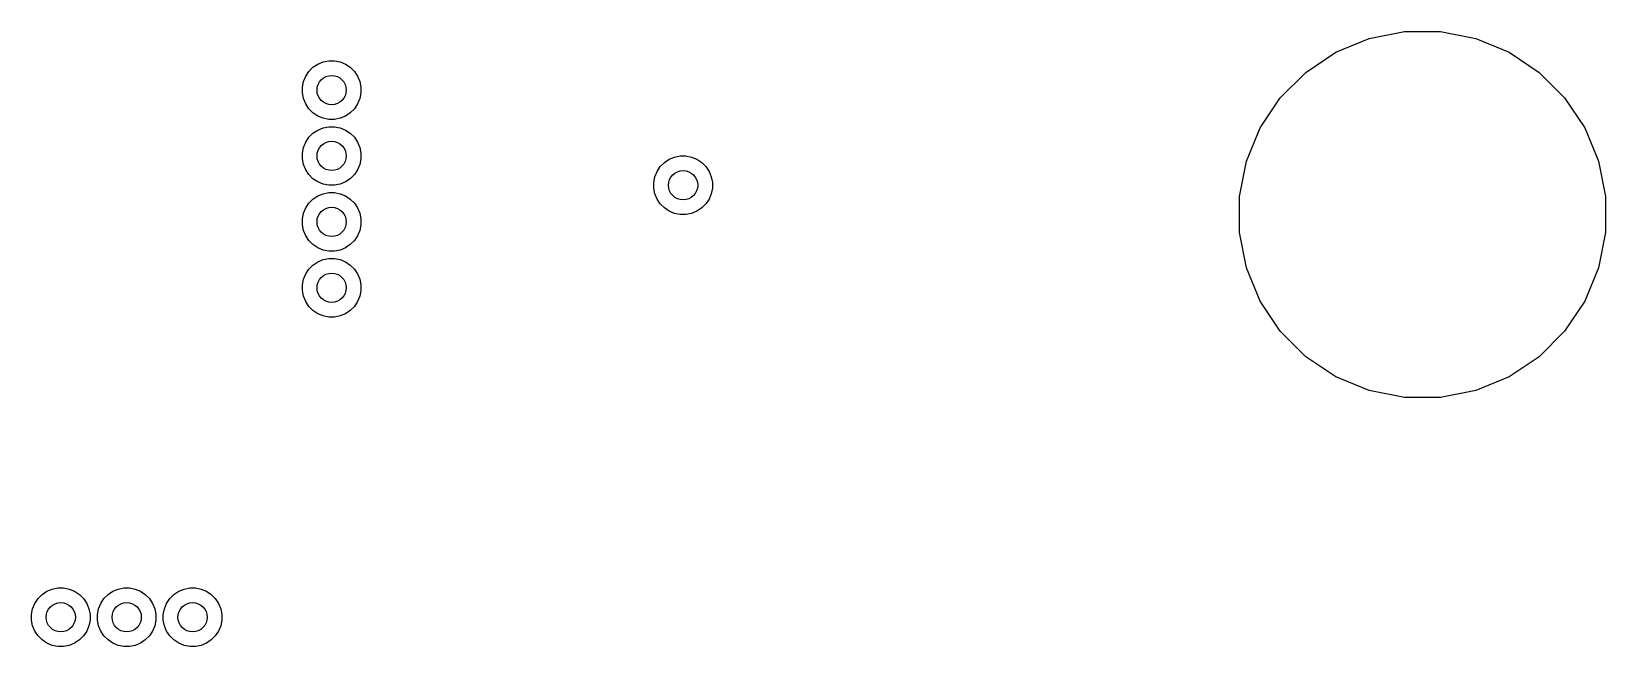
# Model space of a CAD drawing. Extents: x 1.98 to 5.89, y -3.93 to -1.98.
# Drawn here: x 5.047 to 5.894, y -2.311 to -1.98 of the extents above; entities that cross this region are included whole.
import ezdxf

# ---------------------------------------------------------------- set-up
doc = ezdxf.new("R2010")
doc.units = 0
doc.header["$MEASUREMENT"] = 0
doc.layers.add('BLACK', color=7, linetype='CONTINUOUS')

msp = doc.modelspace()

# ---------------------------------------------------------------- linework, layer by layer
at = {"layer": 'BLACK', "linetype": 'CONTINUOUS'}
for p, q in [((5.76657, -1.9841), (5.78558, -1.98031)), ((5.78558, -1.98031), (5.80497, -1.98031)), ((5.80497, -1.98031), (5.82399, -1.9841)), ((5.74865, -1.99152), (5.76657, -1.9841)), ((5.82399, -1.9841), (5.8419, -1.99152)), ((5.2012, -1.99786), (5.20407, -1.99667)), ((5.20407, -1.99667), (5.20711, -1.99606)), ((5.20711, -1.99606), (5.21021, -1.99606)), ((5.21021, -1.99606), (5.21325, -1.99667)), ((5.21325, -1.99667), (5.21612, -1.99786)), ((5.73253, -2.00229), (5.74865, -1.99152)), ((5.8419, -1.99152), (5.85802, -2.00229)), ((5.19352, -2.00722), (5.19471, -2.00435)), ((5.19471, -2.00435), (5.19643, -2.00177)), ((5.19643, -2.00177), (5.19862, -1.99958)), ((5.19862, -1.99958), (5.2012, -1.99786)), ((5.21612, -1.99786), (5.2187, -1.99958)), ((5.2187, -1.99958), (5.22089, -2.00177)), ((5.22089, -2.00177), (5.22262, -2.00435)), ((5.22262, -2.00435), (5.2238, -2.00722)), ((5.71882, -2.016), (5.73253, -2.00229)), ((5.85802, -2.00229), (5.87173, -2.016)), ((5.19291, -2.01026), (5.19352, -2.00722)), ((5.19291, -2.01336), (5.19291, -2.01026)), ((5.19352, -2.0164), (5.19291, -2.01336)), ((5.2238, -2.00722), (5.22441, -2.01026)), ((5.22441, -2.01336), (5.2238, -2.0164)), ((5.22441, -2.01026), (5.22441, -2.01336)), ((5.19471, -2.01927), (5.19352, -2.0164)), ((5.19643, -2.02185), (5.19471, -2.01927)), ((5.19862, -2.02404), (5.19643, -2.02185)), ((5.22089, -2.02185), (5.2187, -2.02404)), ((5.22262, -2.01927), (5.22089, -2.02185)), ((5.2238, -2.0164), (5.22262, -2.01927)), ((5.70805, -2.03212), (5.71882, -2.016)), ((5.87173, -2.016), (5.8825, -2.03212)), ((5.2012, -2.02577), (5.19862, -2.02404)), ((5.20407, -2.02695), (5.2012, -2.02577)), ((5.20711, -2.02756), (5.20407, -2.02695)), ((5.20407, -2.0321), (5.20711, -2.0315)), ((5.21021, -2.02756), (5.20711, -2.02756)), ((5.20711, -2.0315), (5.21021, -2.0315)), ((5.21325, -2.02695), (5.21021, -2.02756)), ((5.21021, -2.0315), (5.21325, -2.0321)), ((5.21612, -2.02577), (5.21325, -2.02695)), ((5.2187, -2.02404), (5.21612, -2.02577)), ((5.19352, -2.04265), (5.19471, -2.03978)), ((5.19471, -2.03978), (5.19643, -2.03721)), ((5.19643, -2.03721), (5.19862, -2.03501)), ((5.19862, -2.03501), (5.2012, -2.03329)), ((5.2012, -2.03329), (5.20407, -2.0321)), ((5.21325, -2.0321), (5.21612, -2.03329)), ((5.21612, -2.03329), (5.2187, -2.03501)), ((5.2187, -2.03501), (5.22089, -2.03721)), ((5.22089, -2.03721), (5.22262, -2.03978)), ((5.22262, -2.03978), (5.2238, -2.04265)), ((5.70063, -2.05003), (5.70805, -2.03212)), ((5.8825, -2.03212), (5.88992, -2.05003)), ((5.19291, -2.04569), (5.19352, -2.04265)), ((5.19291, -2.0488), (5.19291, -2.04569)), ((5.2238, -2.04265), (5.22441, -2.04569)), ((5.22441, -2.04569), (5.22441, -2.0488)), ((5.39018, -2.04904), (5.39304, -2.04785)), ((5.39304, -2.04785), (5.39609, -2.04724)), ((5.39609, -2.04724), (5.39919, -2.04724)), ((5.39919, -2.04724), (5.40223, -2.04785)), ((5.40223, -2.04785), (5.4051, -2.04904)), ((5.19352, -2.05184), (5.19291, -2.0488)), ((5.19471, -2.0547), (5.19352, -2.05184)), ((5.19643, -2.05728), (5.19471, -2.0547)), ((5.22262, -2.0547), (5.22089, -2.05728)), ((5.2238, -2.05184), (5.22262, -2.0547)), ((5.22441, -2.0488), (5.2238, -2.05184)), ((5.38249, -2.0584), (5.38368, -2.05553)), ((5.38368, -2.05553), (5.38541, -2.05295)), ((5.38541, -2.05295), (5.3876, -2.05076)), ((5.3876, -2.05076), (5.39018, -2.04904)), ((5.4051, -2.04904), (5.40768, -2.05076)), ((5.40768, -2.05076), (5.40987, -2.05295)), ((5.40987, -2.05295), (5.41159, -2.05553)), ((5.41159, -2.05553), (5.41278, -2.0584)), ((5.69685, -2.06905), (5.70063, -2.05003)), ((5.88992, -2.05003), (5.8937, -2.06905)), ((5.19862, -2.05948), (5.19643, -2.05728)), ((5.2012, -2.0612), (5.19862, -2.05948)), ((5.20407, -2.06239), (5.2012, -2.0612)), ((5.20711, -2.06299), (5.20407, -2.06239)), ((5.21021, -2.06299), (5.20711, -2.06299)), ((5.21325, -2.06239), (5.21021, -2.06299)), ((5.21612, -2.0612), (5.21325, -2.06239)), ((5.2187, -2.05948), (5.21612, -2.0612)), ((5.22089, -2.05728), (5.2187, -2.05948)), ((5.38189, -2.06144), (5.38249, -2.0584)), ((5.38189, -2.06454), (5.38189, -2.06144)), ((5.38249, -2.06759), (5.38189, -2.06454)), ((5.41278, -2.0584), (5.41339, -2.06144)), ((5.41339, -2.06454), (5.41278, -2.06759)), ((5.41339, -2.06144), (5.41339, -2.06454)), ((5.19471, -2.07522), (5.19643, -2.07264)), ((5.19643, -2.07264), (5.19862, -2.07044)), ((5.19862, -2.07044), (5.2012, -2.06872)), ((5.2012, -2.06872), (5.20407, -2.06753)), ((5.20407, -2.06753), (5.20711, -2.06693)), ((5.20711, -2.06693), (5.21021, -2.06693)), ((5.21021, -2.06693), (5.21325, -2.06753)), ((5.21325, -2.06753), (5.21612, -2.06872)), ((5.21612, -2.06872), (5.2187, -2.07044)), ((5.2187, -2.07044), (5.22089, -2.07264)), ((5.22089, -2.07264), (5.22262, -2.07522)), ((5.38368, -2.07045), (5.38249, -2.06759)), ((5.38541, -2.07303), (5.38368, -2.07045)), ((5.3876, -2.07522), (5.38541, -2.07303)), ((5.40987, -2.07303), (5.40768, -2.07522)), ((5.41159, -2.07045), (5.40987, -2.07303)), ((5.41278, -2.06759), (5.41159, -2.07045)), ((5.69685, -2.08843), (5.69685, -2.06905)), ((5.8937, -2.06905), (5.8937, -2.08843)), ((5.19291, -2.08113), (5.19352, -2.07808)), ((5.19291, -2.08423), (5.19291, -2.08113)), ((5.19352, -2.07808), (5.19471, -2.07522)), ((5.22262, -2.07522), (5.2238, -2.07808)), ((5.2238, -2.07808), (5.22441, -2.08113)), ((5.22441, -2.08113), (5.22441, -2.08423)), ((5.39018, -2.07695), (5.3876, -2.07522)), ((5.39304, -2.07813), (5.39018, -2.07695)), ((5.39609, -2.07874), (5.39304, -2.07813)), ((5.39919, -2.07874), (5.39609, -2.07874)), ((5.40223, -2.07813), (5.39919, -2.07874)), ((5.4051, -2.07695), (5.40223, -2.07813)), ((5.40768, -2.07522), (5.4051, -2.07695)), ((5.19352, -2.08727), (5.19291, -2.08423)), ((5.19471, -2.09014), (5.19352, -2.08727)), ((5.19643, -2.09272), (5.19471, -2.09014)), ((5.22262, -2.09014), (5.22089, -2.09272)), ((5.2238, -2.08727), (5.22262, -2.09014)), ((5.22441, -2.08423), (5.2238, -2.08727)), ((5.70063, -2.10745), (5.69685, -2.08843)), ((5.8937, -2.08843), (5.88992, -2.10745)), ((5.19862, -2.09491), (5.19643, -2.09272)), ((5.2012, -2.09663), (5.19862, -2.09491)), ((5.20407, -2.09782), (5.2012, -2.09663)), ((5.20711, -2.09843), (5.20407, -2.09782)), ((5.21021, -2.09843), (5.20711, -2.09843)), ((5.21325, -2.09782), (5.21021, -2.09843)), ((5.21612, -2.09663), (5.21325, -2.09782)), ((5.2187, -2.09491), (5.21612, -2.09663)), ((5.22089, -2.09272), (5.2187, -2.09491)), ((5.19643, -2.10807), (5.19862, -2.10588)), ((5.19862, -2.10588), (5.2012, -2.10415)), ((5.2012, -2.10415), (5.20407, -2.10297)), ((5.20407, -2.10297), (5.20711, -2.10236)), ((5.20711, -2.10236), (5.21021, -2.10236)), ((5.21021, -2.10236), (5.21325, -2.10297)), ((5.21325, -2.10297), (5.21612, -2.10415)), ((5.21612, -2.10415), (5.2187, -2.10588)), ((5.2187, -2.10588), (5.22089, -2.10807)), ((5.70805, -2.12536), (5.70063, -2.10745)), ((5.88992, -2.10745), (5.8825, -2.12536)), ((5.19291, -2.11656), (5.19352, -2.11352)), ((5.19352, -2.11352), (5.19471, -2.11065)), ((5.19471, -2.11065), (5.19643, -2.10807)), ((5.22089, -2.10807), (5.22262, -2.11065)), ((5.22262, -2.11065), (5.2238, -2.11352)), ((5.2238, -2.11352), (5.22441, -2.11656)), ((5.19291, -2.11966), (5.19291, -2.11656)), ((5.19352, -2.1227), (5.19291, -2.11966)), ((5.19471, -2.12557), (5.19352, -2.1227)), ((5.2238, -2.1227), (5.22262, -2.12557)), ((5.22441, -2.11966), (5.2238, -2.1227)), ((5.22441, -2.11656), (5.22441, -2.11966)), ((5.19643, -2.12815), (5.19471, -2.12557)), ((5.19862, -2.13034), (5.19643, -2.12815)), ((5.2012, -2.13207), (5.19862, -2.13034)), ((5.20407, -2.13325), (5.2012, -2.13207)), ((5.21612, -2.13207), (5.21325, -2.13325)), ((5.2187, -2.13034), (5.21612, -2.13207)), ((5.22089, -2.12815), (5.2187, -2.13034)), ((5.22262, -2.12557), (5.22089, -2.12815)), ((5.71882, -2.14148), (5.70805, -2.12536)), ((5.8825, -2.12536), (5.87173, -2.14148)), ((5.20711, -2.13386), (5.20407, -2.13325)), ((5.21021, -2.13386), (5.20711, -2.13386)), ((5.21325, -2.13325), (5.21021, -2.13386)), ((5.73253, -2.15519), (5.71882, -2.14148)), ((5.87173, -2.14148), (5.85802, -2.15519)), ((5.74865, -2.16596), (5.73253, -2.15519)), ((5.85802, -2.15519), (5.8419, -2.16596)), ((5.76657, -2.17338), (5.74865, -2.16596)), ((5.8419, -2.16596), (5.82399, -2.17338)), ((5.78558, -2.17717), (5.76657, -2.17338)), ((5.82399, -2.17338), (5.80497, -2.17717)), ((5.80497, -2.17717), (5.78558, -2.17717)), ((5.04904, -2.28782), (5.05076, -2.28524)), ((5.05076, -2.28524), (5.05295, -2.28304)), ((5.05295, -2.28304), (5.05553, -2.28132)), ((5.05553, -2.28132), (5.0584, -2.28013)), ((5.0584, -2.28013), (5.06144, -2.27953)), ((5.06144, -2.27953), (5.06454, -2.27953)), ((5.06454, -2.27953), (5.06759, -2.28013)), ((5.06759, -2.28013), (5.07045, -2.28132)), ((5.07045, -2.28132), (5.07303, -2.28304)), ((5.07303, -2.28304), (5.07522, -2.28524)), ((5.07522, -2.28524), (5.07695, -2.28782)), ((5.08447, -2.28782), (5.08619, -2.28524)), ((5.08619, -2.28524), (5.08839, -2.28304)), ((5.08839, -2.28304), (5.09097, -2.28132)), ((5.09097, -2.28132), (5.09383, -2.28013)), ((5.09383, -2.28013), (5.09687, -2.27953)), ((5.09687, -2.27953), (5.09998, -2.27953)), ((5.09998, -2.27953), (5.10302, -2.28013)), ((5.10302, -2.28013), (5.10588, -2.28132)), ((5.10588, -2.28132), (5.10846, -2.28304)), ((5.10846, -2.28304), (5.11066, -2.28524)), ((5.11066, -2.28524), (5.11238, -2.28782)), ((5.1199, -2.28782), (5.12163, -2.28524)), ((5.12163, -2.28524), (5.12382, -2.28304)), ((5.12382, -2.28304), (5.1264, -2.28132)), ((5.1264, -2.28132), (5.12926, -2.28013)), ((5.12926, -2.28013), (5.13231, -2.27953)), ((5.13231, -2.27953), (5.13541, -2.27953)), ((5.13541, -2.27953), (5.13845, -2.28013)), ((5.13845, -2.28013), (5.14132, -2.28132)), ((5.14132, -2.28132), (5.1439, -2.28304)), ((5.1439, -2.28304), (5.14609, -2.28524)), ((5.14609, -2.28524), (5.14781, -2.28782)), ((5.04724, -2.29372), (5.04785, -2.29068)), ((5.04724, -2.29683), (5.04724, -2.29372)), ((5.04785, -2.29068), (5.04904, -2.28782)), ((5.07695, -2.28782), (5.07813, -2.29068)), ((5.07813, -2.29068), (5.07874, -2.29372)), ((5.07874, -2.29372), (5.07874, -2.29683)), ((5.08268, -2.29372), (5.08328, -2.29068)), ((5.08268, -2.29683), (5.08268, -2.29372)), ((5.08328, -2.29068), (5.08447, -2.28782)), ((5.11238, -2.28782), (5.11357, -2.29068)), ((5.11357, -2.29068), (5.11417, -2.29372)), ((5.11417, -2.29372), (5.11417, -2.29683)), ((5.11811, -2.29372), (5.11872, -2.29068)), ((5.11811, -2.29683), (5.11811, -2.29372)), ((5.11872, -2.29068), (5.1199, -2.28782)), ((5.14781, -2.28782), (5.149, -2.29068)), ((5.149, -2.29068), (5.14961, -2.29372)), ((5.14961, -2.29372), (5.14961, -2.29683)), ((5.04785, -2.29987), (5.04724, -2.29683)), ((5.04904, -2.30274), (5.04785, -2.29987)), ((5.07813, -2.29987), (5.07695, -2.30274)), ((5.07874, -2.29683), (5.07813, -2.29987)), ((5.08328, -2.29987), (5.08268, -2.29683)), ((5.08447, -2.30274), (5.08328, -2.29987)), ((5.11357, -2.29987), (5.11238, -2.30274)), ((5.11417, -2.29683), (5.11357, -2.29987)), ((5.11872, -2.29987), (5.11811, -2.29683)), ((5.1199, -2.30274), (5.11872, -2.29987)), ((5.149, -2.29987), (5.14781, -2.30274)), ((5.14961, -2.29683), (5.149, -2.29987)), ((5.05076, -2.30531), (5.04904, -2.30274)), ((5.05295, -2.30751), (5.05076, -2.30531)), ((5.05553, -2.30923), (5.05295, -2.30751)), ((5.0584, -2.31042), (5.05553, -2.30923)), ((5.06144, -2.31102), (5.0584, -2.31042)), ((5.06759, -2.31042), (5.06454, -2.31102)), ((5.07045, -2.30923), (5.06759, -2.31042)), ((5.07303, -2.30751), (5.07045, -2.30923)), ((5.07522, -2.30531), (5.07303, -2.30751)), ((5.07695, -2.30274), (5.07522, -2.30531)), ((5.08619, -2.30531), (5.08447, -2.30274)), ((5.08839, -2.30751), (5.08619, -2.30531)), ((5.09097, -2.30923), (5.08839, -2.30751)), ((5.09383, -2.31042), (5.09097, -2.30923)), ((5.09687, -2.31102), (5.09383, -2.31042)), ((5.10302, -2.31042), (5.09998, -2.31102)), ((5.10588, -2.30923), (5.10302, -2.31042)), ((5.10846, -2.30751), (5.10588, -2.30923)), ((5.11066, -2.30531), (5.10846, -2.30751)), ((5.11238, -2.30274), (5.11066, -2.30531)), ((5.12163, -2.30531), (5.1199, -2.30274)), ((5.12382, -2.30751), (5.12163, -2.30531)), ((5.1264, -2.30923), (5.12382, -2.30751)), ((5.12926, -2.31042), (5.1264, -2.30923)), ((5.13231, -2.31102), (5.12926, -2.31042)), ((5.13845, -2.31042), (5.13541, -2.31102)), ((5.14132, -2.30923), (5.13845, -2.31042)), ((5.1439, -2.30751), (5.14132, -2.30923)), ((5.14609, -2.30531), (5.1439, -2.30751)), ((5.14781, -2.30274), (5.14609, -2.30531)), ((5.06454, -2.31102), (5.06144, -2.31102)), ((5.09998, -2.31102), (5.09687, -2.31102)), ((5.13541, -2.31102), (5.13231, -2.31102))]:
    msp.add_line(p, q, dxfattribs=at)
at = {"layer": 'BLACK'}
for centre in [(5.20866, -2.01181), (5.20866, -2.04724), (5.39764, -2.06299), (5.20866, -2.08268), (5.20866, -2.11811), (5.06299, -2.29528), (5.09843, -2.29528), (5.13386, -2.29528)]:
    msp.add_circle(centre, 0.00787, dxfattribs=at)

doc.saveas('drawing.dxf')
